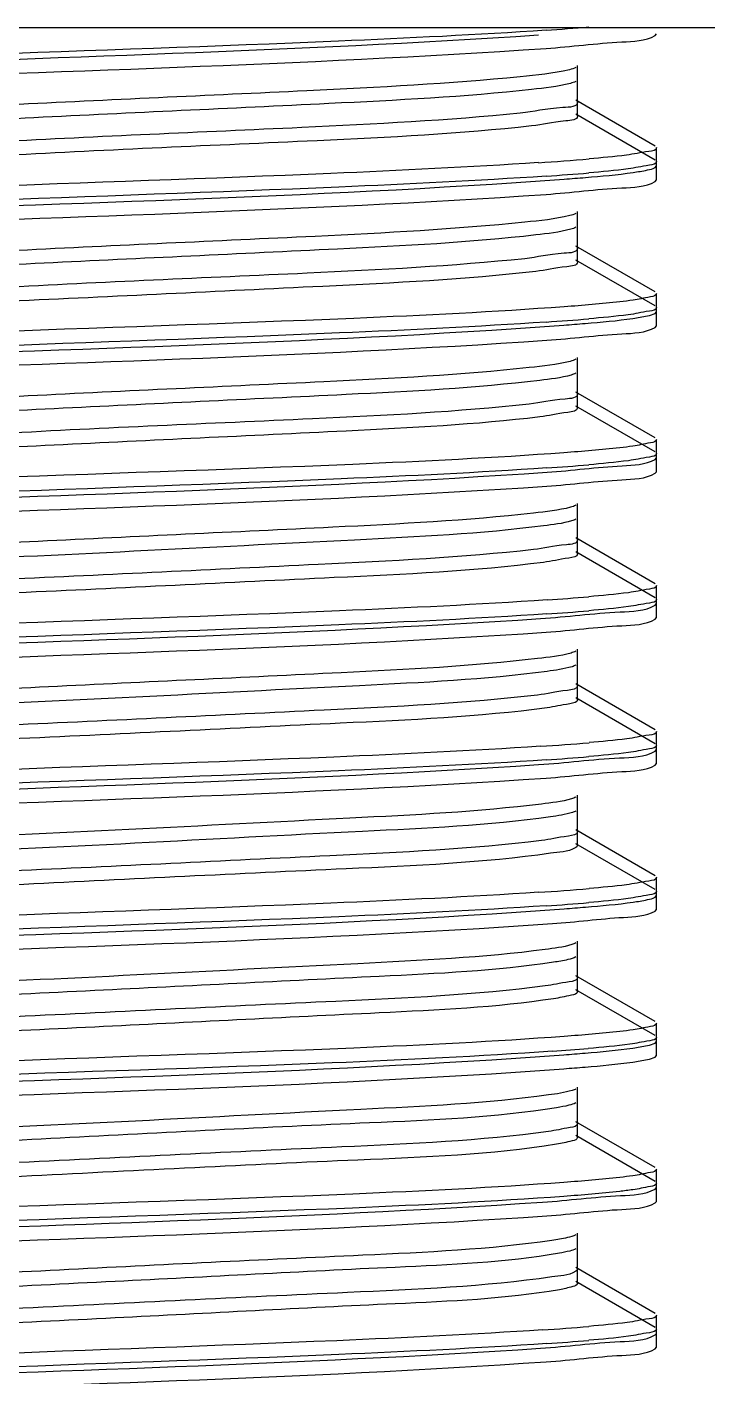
# Model space of a CAD drawing. Extents: x 1382187 to 1725648, y 860327 to 1571294.
# Drawn here: x 1506796.3 to 1506907.2, y 1253386.6 to 1253606.8 of the extents above; entities that cross this region are included whole.
import ezdxf

# ---------------------------------------------------------------- set-up
doc = ezdxf.new("R2010")
doc.units = 0
doc.header["$LTSCALE"] = 1000
doc.header["$MEASUREMENT"] = 0
doc.layers.add('bz', color=2, linetype='Continuous')

msp = doc.modelspace()

# ---------------------------------------------------------------- linework, layer by layer
at = {"linetype": 'Continuous'}
for p, q in [((1506898.74, 1253605.36), (1506898.96, 1253605.62)), ((1506886.07, 1253594.5), (1506886.07, 1253600.46)), ((1506886.07, 1253592.22), (1506886.07, 1253598.18)), ((1506898.74, 1253587.32), (1506885.81, 1253594.8)), ((1506898.74, 1253585.04), (1506885.81, 1253592.53)), ((1506898.96, 1253584.08), (1506898.96, 1253587.06)), ((1506898.96, 1253584.08), (1506898.96, 1253587.06)), ((1506898.74, 1253583.82), (1506898.96, 1253584.08)), ((1506898.96, 1253581.81), (1506898.96, 1253584.78)), ((1506898.74, 1253581.54), (1506898.96, 1253581.81)), ((1506886.07, 1253570.69), (1506886.07, 1253576.64)), ((1506886.07, 1253568.41), (1506886.07, 1253574.36)), ((1506898.74, 1253563.51), (1506885.81, 1253570.99)), ((1506898.74, 1253561.23), (1506885.81, 1253568.71)), ((1506898.96, 1253560.27), (1506898.96, 1253563.25)), ((1506898.96, 1253560.27), (1506898.96, 1253563.25)), ((1506898.96, 1253557.99), (1506898.96, 1253560.97)), ((1506898.96, 1253557.99), (1506898.96, 1253560.97)), ((1506898.74, 1253560.01), (1506898.96, 1253560.27)), ((1506898.74, 1253557.73), (1506898.96, 1253557.99)), ((1506886.07, 1253546.88), (1506886.07, 1253552.83)), ((1506886.07, 1253544.6), (1506886.07, 1253550.55)), ((1506898.74, 1253539.7), (1506885.81, 1253547.18)), ((1506898.74, 1253537.42), (1506885.81, 1253544.9)), ((1506898.96, 1253536.46), (1506898.96, 1253539.44)), ((1506898.96, 1253536.46), (1506898.96, 1253539.44)), ((1506898.74, 1253536.2), (1506898.96, 1253536.46)), ((1506898.96, 1253534.18), (1506898.96, 1253537.16)), ((1506898.96, 1253534.18), (1506898.96, 1253537.16)), ((1506898.74, 1253533.92), (1506898.96, 1253534.18)), ((1506886.07, 1253523.06), (1506886.07, 1253529.02)), ((1506886.07, 1253520.79), (1506886.07, 1253526.74)), ((1506898.74, 1253515.88), (1506885.81, 1253523.37)), ((1506898.74, 1253513.6), (1506885.81, 1253521.09)), ((1506898.96, 1253512.65), (1506898.96, 1253515.62)), ((1506898.96, 1253512.65), (1506898.96, 1253515.62)), ((1506898.74, 1253512.39), (1506898.96, 1253512.65)), ((1506898.96, 1253510.37), (1506898.96, 1253513.34)), ((1506898.96, 1253510.37), (1506898.96, 1253513.34)), ((1506898.74, 1253510.11), (1506898.96, 1253510.37)), ((1506886.07, 1253499.25), (1506886.07, 1253505.2)), ((1506886.07, 1253496.97), (1506886.07, 1253502.93)), ((1506898.74, 1253492.07), (1506885.81, 1253499.55)), ((1506898.74, 1253489.79), (1506885.81, 1253497.27)), ((1506898.96, 1253488.83), (1506898.96, 1253491.81)), ((1506898.96, 1253488.83), (1506898.96, 1253491.81)), ((1506898.74, 1253488.57), (1506898.96, 1253488.83)), ((1506898.96, 1253486.55), (1506898.96, 1253489.53)), ((1506898.96, 1253486.55), (1506898.96, 1253489.53)), ((1506898.74, 1253486.29), (1506898.96, 1253486.55)), ((1506886.07, 1253475.44), (1506886.07, 1253481.39)), ((1506886.07, 1253473.16), (1506886.07, 1253479.11)), ((1506898.74, 1253468.26), (1506885.81, 1253475.74)), ((1506898.74, 1253465.98), (1506885.81, 1253473.46)), ((1506898.96, 1253465.02), (1506898.96, 1253468)), ((1506898.96, 1253465.02), (1506898.96, 1253468)), ((1506898.74, 1253464.76), (1506898.96, 1253465.02)), ((1506898.96, 1253462.74), (1506898.96, 1253465.72)), ((1506898.96, 1253462.74), (1506898.96, 1253465.72)), ((1506898.74, 1253462.48), (1506898.96, 1253462.74)), ((1506886.07, 1253451.63), (1506886.07, 1253457.58)), ((1506886.07, 1253449.35), (1506886.07, 1253455.3)), ((1506898.74, 1253444.45), (1506885.81, 1253451.93)), ((1506898.74, 1253442.17), (1506885.81, 1253449.65)), ((1506898.96, 1253441.21), (1506898.96, 1253444.18)), ((1506898.96, 1253438.93), (1506898.96, 1253441.91)), ((1506898.96, 1253438.93), (1506898.96, 1253441.91)), ((1506898.74, 1253440.95), (1506898.96, 1253441.21)), ((1506898.74, 1253438.67), (1506898.96, 1253438.93)), ((1506886.07, 1253427.81), (1506886.07, 1253433.77)), ((1506886.07, 1253425.53), (1506886.07, 1253431.49)), ((1506898.74, 1253420.63), (1506885.81, 1253428.11)), ((1506898.74, 1253418.35), (1506885.81, 1253425.84)), ((1506898.96, 1253417.39), (1506898.96, 1253420.37)), ((1506898.96, 1253417.39), (1506898.96, 1253420.37)), ((1506898.96, 1253415.12), (1506898.96, 1253418.09)), ((1506898.96, 1253415.12), (1506898.96, 1253418.09)), ((1506898.74, 1253417.13), (1506898.96, 1253417.39)), ((1506898.74, 1253414.86), (1506898.96, 1253415.12)), ((1506886.07, 1253404), (1506886.07, 1253409.95)), ((1506886.07, 1253401.72), (1506886.07, 1253407.67)), ((1506898.74, 1253396.82), (1506885.81, 1253404.3)), ((1506898.74, 1253394.54), (1506885.81, 1253402.02)), ((1506898.96, 1253393.58), (1506898.96, 1253396.56)), ((1506898.96, 1253393.58), (1506898.96, 1253396.56)), ((1506898.74, 1253393.32), (1506898.96, 1253393.58)), ((1506898.96, 1253391.3), (1506898.96, 1253394.28)), ((1506898.96, 1253391.3), (1506898.96, 1253394.28)), ((1506898.74, 1253391.04), (1506898.96, 1253391.3))]:
    msp.add_line(p, q, dxfattribs=at)
for centre, radius, start, end in [((1506853.6, 1254015.01), 409.69, 273.8314, 274.8033), ((1506851.94, 1254014.48), 430.77, 273.6985, 274.7995), ((1506853.57, 1253991.62), 410.12, 273.8286, 274.8033), ((1506853.59, 1253967.55), 409.86, 273.8303, 274.8033), ((1506853.71, 1253942.19), 408.31, 273.8405, 274.8036), ((1506853.82, 1253919.27), 406.92, 273.85, 274.8032), ((1506853.69, 1253918.6), 408.54, 273.8391, 274.8035), ((1506852.34, 1253914.17), 425.7, 273.7304, 274.8001), ((1506853.61, 1253895.92), 409.67, 273.8316, 274.8033), ((1506851.95, 1253895.26), 430.61, 273.6995, 274.7995), ((1506853.57, 1253872.55), 410.12, 273.8286, 274.8033), ((1506854.94, 1253831.56), 392.88, 273.9474, 274.8034), ((1506852.76, 1253813.56), 420.32, 273.7644, 274.8009), ((1506853.7, 1253799.49), 408.49, 273.8394, 274.8035)]:
    msp.add_arc(centre, radius, start, end, dxfattribs=at)
for points, knots in [([(1506880.98, 1253606.23), (1506869.7, 1253605.46), (1506818.2, 1253602.98), (1506766.63, 1253601.79), (1506726.46, 1253599.06)], [0, 0, 0, 0, 0.219184, 1, 1, 1, 1]), ([(1506726.88, 1253598.39), (1506738.02, 1253599.14), (1506788.97, 1253601.59), (1506839.98, 1253602.82), (1506879.73, 1253605.45)], [0, 0, 0, 0, 0.21895, 1, 1, 1, 1]), ([(1506880.95, 1253603.25), (1506885.07, 1253603.53), (1506890.84, 1253604.33), (1506897.13, 1253604.44), (1506898.74, 1253605.36)], [0, 0, 0, 0, 0.690321, 1, 1, 1, 1]), ([(1506726.64, 1253596.09), (1506737.93, 1253596.86), (1506789.37, 1253599.33), (1506840.87, 1253600.52), (1506880.95, 1253603.25)], [0, 0, 0, 0, 0.219667, 1, 1, 1, 1]), ([(1506876.73, 1253598.63), (1506865.17, 1253597.48), (1506837.41, 1253596.06), (1506794.7, 1253594.22), (1506755.31, 1253591.88), (1506731.82, 1253591.08), (1506723.57, 1253589.43)], [0, 0, 0, 0, 0.227134, 0.54316, 0.83546, 1, 1, 1, 1]), ([(1506885.81, 1253600.15), (1506885.49, 1253599.96), (1506882.47, 1253599.16), (1506879.42, 1253598.9), (1506876.73, 1253598.63)], [0, 0, 0, 0, 0.123019, 1, 1, 1, 1]), ([(1506878.6, 1253596.55), (1506867.61, 1253595.34), (1506840.52, 1253593.97), (1506798.16, 1253592.04), (1506757.85, 1253589.84), (1506733.42, 1253588.83), (1506724.48, 1253587.32)], [0, 0, 0, 0, 0.214725, 0.5266, 0.823844, 1, 1, 1, 1]), ([(1506885.81, 1253597.88), (1506885.54, 1253597.72), (1506883.16, 1253597.01), (1506880.72, 1253596.78), (1506878.6, 1253596.55)], [0, 0, 0, 0, 0.128762, 1, 1, 1, 1]), ([(1506886.07, 1253594.5), (1506886.08, 1253593.66), (1506881.26, 1253593.63), (1506879.07, 1253592.91), (1506876.73, 1253592.68)], [0, 0, 0, 0, 0.265504, 1, 1, 1, 1]), ([(1506876.73, 1253592.68), (1506864.89, 1253591.5), (1506836.51, 1253590.05), (1506793.07, 1253588.28), (1506753.78, 1253585.63), (1506730.53, 1253585.23), (1506722.78, 1253583.3)], [0, 0, 0, 0, 0.231431, 0.552554, 0.844673, 1, 1, 1, 1]), ([(1506886.07, 1253592.22), (1506886.08, 1253591.54), (1506882.26, 1253591.35), (1506880.47, 1253590.8), (1506878.6, 1253590.6)], [0, 0, 0, 0, 0.267411, 1, 1, 1, 1]), ([(1506878.6, 1253590.6), (1506866.97, 1253589.31), (1506838.42, 1253587.88), (1506794.35, 1253586.1), (1506754.2, 1253583.23), (1506730.31, 1253583.09), (1506722.53, 1253580.96)], [0, 0, 0, 0, 0.224296, 0.548086, 0.845183, 1, 1, 1, 1]), ([(1506898.96, 1253587.06), (1506898.96, 1253586.6), (1506896.52, 1253586.33), (1506895.3, 1253586), (1506894.07, 1253585.84)], [0, 0, 0, 0, 0.270547, 1, 1, 1, 1]), ([(1506879.73, 1253584.61), (1506868.45, 1253583.87), (1506817.5, 1253581.43), (1506766.49, 1253580.22), (1506726.88, 1253577.55)], [0, 0, 0, 0, 0.221631, 1, 1, 1, 1]), ([(1506883.92, 1253581.93), (1506885.07, 1253582.01), (1506888.81, 1253582.3), (1506892.55, 1253582.64), (1506895.13, 1253583.01)], [0, 0, 0, 0, 0.30753, 1, 1, 1, 1]), ([(1506898.96, 1253584.78), (1506898.96, 1253584.35), (1506896.67, 1253584.06), (1506895.51, 1253583.75), (1506894.36, 1253583.6)], [0, 0, 0, 0, 0.271487, 1, 1, 1, 1]), ([(1506895.13, 1253583.01), (1506895.91, 1253583.12), (1506897.12, 1253583.33), (1506898.35, 1253583.6), (1506898.74, 1253583.82)], [0, 0, 0, 0, 0.642805, 1, 1, 1, 1]), ([(1506723.92, 1253574.37), (1506735.44, 1253575.21), (1506788.77, 1253577.8), (1506842.18, 1253578.85), (1506883.92, 1253581.93)], [0, 0, 0, 0, 0.216226, 1, 1, 1, 1]), ([(1506880.95, 1253582.41), (1506869.7, 1253581.65), (1506818.26, 1253579.17), (1506766.76, 1253577.97), (1506726.64, 1253575.26)], [0, 0, 0, 0, 0.219063, 1, 1, 1, 1]), ([(1506880.97, 1253579.44), (1506885.08, 1253579.72), (1506890.85, 1253580.52), (1506897.13, 1253580.62), (1506898.74, 1253581.54)], [0, 0, 0, 0, 0.690305, 1, 1, 1, 1]), ([(1506726.9, 1253572.3), (1506738.2, 1253573.06), (1506789.56, 1253575.52), (1506840.98, 1253576.72), (1506880.97, 1253579.44)], [0, 0, 0, 0, 0.220288, 1, 1, 1, 1]), ([(1506885.81, 1253576.34), (1506885.51, 1253576.16), (1506882.75, 1253575.4), (1506879.94, 1253575.15), (1506877.49, 1253574.9)], [0, 0, 0, 0, 0.125047, 1, 1, 1, 1]), ([(1506877.49, 1253574.9), (1506866.12, 1253573.72), (1506838.55, 1253572.31), (1506795.89, 1253570.44), (1506756.13, 1253568.15), (1506732.3, 1253567.27), (1506723.81, 1253565.67)], [0, 0, 0, 0, 0.222673, 0.537557, 0.831783, 1, 1, 1, 1]), ([(1506885.81, 1253574.06), (1506885.56, 1253573.92), (1506883.41, 1253573.26), (1506881.19, 1253573.03), (1506879.27, 1253572.81)], [0, 0, 0, 0, 0.131376, 1, 1, 1, 1]), ([(1506879.27, 1253572.81), (1506868.54, 1253571.57), (1506841.77, 1253570.23), (1506799.62, 1253568.28), (1506758.98, 1253566.13), (1506734.17, 1253565.03), (1506724.95, 1253563.58)], [0, 0, 0, 0, 0.209641, 0.51959, 0.818764, 1, 1, 1, 1]), ([(1506886.07, 1253570.69), (1506886.08, 1253569.91), (1506881.66, 1253569.81), (1506879.63, 1253569.17), (1506877.49, 1253568.94)], [0, 0, 0, 0, 0.265995, 1, 1, 1, 1]), ([(1506877.49, 1253568.94), (1506865.69, 1253567.72), (1506837.15, 1253566.27), (1506793.35, 1253564.51), (1506753.75, 1253561.72), (1506730.28, 1253561.5), (1506722.59, 1253559.44)], [0, 0, 0, 0, 0.229278, 0.552136, 0.84614, 1, 1, 1, 1]), ([(1506886.07, 1253568.41), (1506886.08, 1253567.78), (1506882.62, 1253567.54), (1506880.97, 1253567.06), (1506879.27, 1253566.86)], [0, 0, 0, 0, 0.268548, 1, 1, 1, 1]), ([(1506879.27, 1253566.86), (1506867.74, 1253565.53), (1506839.09, 1253564.18), (1506794.87, 1253561.97), (1506756.85, 1253560.44), (1506733.24, 1253558.52), (1506725.1, 1253557.89), (1506722.41, 1253557.11)], [0, 0, 0, 0, 0.221551, 0.546609, 0.845708, 0.946505, 1, 1, 1, 1]), ([(1506898.96, 1253563.25), (1506898.96, 1253562.88), (1506897.08, 1253562.56), (1506896.09, 1253562.31), (1506895.13, 1253562.17)], [0, 0, 0, 0, 0.274618, 1, 1, 1, 1]), ([(1506883.92, 1253561.09), (1506872.49, 1253560.25), (1506819.15, 1253557.64), (1506765.74, 1253556.58), (1506723.92, 1253553.53)], [0, 0, 0, 0, 0.214646, 1, 1, 1, 1]), ([(1506895.13, 1253562.17), (1506894.42, 1253562.07), (1506890.69, 1253561.61), (1506886.94, 1253561.31), (1506883.92, 1253561.09)], [0, 0, 0, 0, 0.1913, 1, 1, 1, 1]), ([(1506898.96, 1253560.97), (1506898.96, 1253560.54), (1506896.67, 1253560.25), (1506895.52, 1253559.94), (1506894.36, 1253559.79)], [0, 0, 0, 0, 0.2715, 1, 1, 1, 1]), ([(1506880.97, 1253558.6), (1506869.75, 1253557.84), (1506818.39, 1253555.36), (1506766.98, 1253554.16), (1506726.9, 1253551.46)], [0, 0, 0, 0, 0.218766, 1, 1, 1, 1]), ([(1506883.86, 1253558.11), (1506885.01, 1253558.19), (1506888.77, 1253558.49), (1506892.53, 1253558.82), (1506895.11, 1253559.19)], [0, 0, 0, 0, 0.307512, 1, 1, 1, 1]), ([(1506895.11, 1253559.19), (1506895.9, 1253559.3), (1506897.11, 1253559.51), (1506898.35, 1253559.79), (1506898.74, 1253560.01)], [0, 0, 0, 0, 0.642967, 1, 1, 1, 1]), ([(1506723.75, 1253550.54), (1506735.25, 1253551.38), (1506788.62, 1253553.99), (1506842.07, 1253555.03), (1506883.86, 1253558.11)], [0, 0, 0, 0, 0.215717, 1, 1, 1, 1]), ([(1506881.06, 1253555.63), (1506885.15, 1253555.91), (1506890.89, 1253556.7), (1506897.14, 1253556.82), (1506898.74, 1253557.73)], [0, 0, 0, 0, 0.690212, 1, 1, 1, 1]), ([(1506727.3, 1253548.51), (1506738.63, 1253549.27), (1506789.88, 1253551.72), (1506841.2, 1253552.91), (1506881.06, 1253555.63)], [0, 0, 0, 0, 0.221286, 1, 1, 1, 1]), ([(1506885.81, 1253552.53), (1506885.53, 1253552.36), (1506883.02, 1253551.64), (1506880.45, 1253551.4), (1506878.21, 1253551.16)], [0, 0, 0, 0, 0.127384, 1, 1, 1, 1]), ([(1506878.21, 1253551.16), (1506867.08, 1253549.96), (1506839.82, 1253548.58), (1506797.35, 1253546.67), (1506757.23, 1253544.44), (1506733.01, 1253543.47), (1506724.23, 1253541.93)], [0, 0, 0, 0, 0.217563, 0.530512, 0.826679, 1, 1, 1, 1]), ([(1506885.81, 1253550.25), (1506885.58, 1253550.12), (1506883.65, 1253549.5), (1506881.64, 1253549.29), (1506879.91, 1253549.08)], [0, 0, 0, 0, 0.13419, 1, 1, 1, 1]), ([(1506879.91, 1253549.08), (1506869.44, 1253547.81), (1506843, 1253546.49), (1506801.08, 1253544.51), (1506760.13, 1253542.41), (1506734.95, 1253541.25), (1506725.45, 1253539.85)], [0, 0, 0, 0, 0.204569, 0.512595, 0.813688, 1, 1, 1, 1]), ([(1506878.21, 1253545.21), (1506866.47, 1253543.94), (1506837.82, 1253542.49), (1506793.71, 1253540.75), (1506753.79, 1253537.82), (1506730.09, 1253537.76), (1506722.44, 1253535.59)], [0, 0, 0, 0, 0.226863, 0.551253, 0.847203, 1, 1, 1, 1]), ([(1506886.07, 1253546.88), (1506886.08, 1253546.16), (1506882.05, 1253546), (1506880.17, 1253545.42), (1506878.21, 1253545.21)], [0, 0, 0, 0, 0.266858, 1, 1, 1, 1]), ([(1506879.91, 1253543.12), (1506869.44, 1253541.85), (1506843, 1253540.54), (1506801.08, 1253538.56), (1506760.13, 1253536.45), (1506734.95, 1253535.3), (1506725.45, 1253533.89)], [0, 0, 0, 0, 0.204569, 0.512595, 0.813688, 1, 1, 1, 1]), ([(1506886.07, 1253544.6), (1506886.08, 1253544.02), (1506882.97, 1253543.74), (1506881.46, 1253543.31), (1506879.91, 1253543.12)], [0, 0, 0, 0, 0.26989, 1, 1, 1, 1]), ([(1506898.96, 1253539.44), (1506898.96, 1253539.07), (1506897.08, 1253538.75), (1506896.08, 1253538.49), (1506895.11, 1253538.35)], [0, 0, 0, 0, 0.274544, 1, 1, 1, 1]), ([(1506883.86, 1253537.27), (1506872.4, 1253536.43), (1506819.03, 1253533.82), (1506765.58, 1253532.77), (1506723.75, 1253529.71)], [0, 0, 0, 0, 0.214998, 1, 1, 1, 1]), ([(1506895.11, 1253538.35), (1506894.4, 1253538.25), (1506890.66, 1253537.79), (1506886.9, 1253537.5), (1506883.86, 1253537.27)], [0, 0, 0, 0, 0.191312, 1, 1, 1, 1]), ([(1506898.96, 1253537.16), (1506898.96, 1253536.73), (1506896.69, 1253536.44), (1506895.54, 1253536.13), (1506894.39, 1253535.98)], [0, 0, 0, 0, 0.27159, 1, 1, 1, 1]), ([(1506881.06, 1253534.79), (1506869.89, 1253534.03), (1506818.64, 1253531.56), (1506767.33, 1253530.34), (1506727.3, 1253527.68)], [0, 0, 0, 0, 0.218157, 1, 1, 1, 1]), ([(1506881.15, 1253534.1), (1506885.22, 1253534.38), (1506890.93, 1253535.17), (1506897.15, 1253535.29), (1506898.74, 1253536.2)], [0, 0, 0, 0, 0.690121, 1, 1, 1, 1]), ([(1506726.3, 1253526.91), (1506737.59, 1253527.68), (1506789.21, 1253530.17), (1506840.89, 1253531.35), (1506881.15, 1253534.1)], [0, 0, 0, 0, 0.219027, 1, 1, 1, 1]), ([(1506881.05, 1253531.82), (1506885.14, 1253532.1), (1506890.88, 1253532.89), (1506897.14, 1253533), (1506898.74, 1253533.92)], [0, 0, 0, 0, 0.690224, 1, 1, 1, 1]), ([(1506726.36, 1253524.63), (1506737.64, 1253525.4), (1506789.2, 1253527.89), (1506840.83, 1253529.08), (1506881.05, 1253531.82)], [0, 0, 0, 0, 0.219076, 1, 1, 1, 1]), ([(1506885.81, 1253528.72), (1506885.55, 1253528.56), (1506883.27, 1253527.88), (1506880.93, 1253527.65), (1506878.9, 1253527.42)], [0, 0, 0, 0, 0.129897, 1, 1, 1, 1]), ([(1506878.9, 1253527.42), (1506868.02, 1253526.2), (1506841.08, 1253524.84), (1506798.8, 1253522.9), (1506758.34, 1253520.73), (1506733.75, 1253519.67), (1506724.68, 1253518.19)], [0, 0, 0, 0, 0.21247, 0.523491, 0.821591, 1, 1, 1, 1]), ([(1506885.81, 1253526.44), (1506885.6, 1253526.31), (1506883.87, 1253525.74), (1506882.07, 1253525.54), (1506880.53, 1253525.34)], [0, 0, 0, 0, 0.137233, 1, 1, 1, 1]), ([(1506880.53, 1253525.34), (1506870.31, 1253524.04), (1506835.99, 1253522.41), (1506784.53, 1253519.5), (1506743.11, 1253518.49), (1506725.98, 1253516.11)], [0, 0, 0, 0, 0.19951, 0.664838, 1, 1, 1, 1]), ([(1506878.9, 1253521.47), (1506867.24, 1253520.16), (1506838.48, 1253518.8), (1506794.23, 1253516.59), (1506756.34, 1253515.08), (1506732.96, 1253513.14), (1506724.94, 1253512.53), (1506722.32, 1253511.74)], [0, 0, 0, 0, 0.224202, 0.549925, 0.847853, 0.947628, 1, 1, 1, 1]), ([(1506886.07, 1253523.06), (1506886.08, 1253522.4), (1506882.42, 1253522.19), (1506880.69, 1253521.67), (1506878.9, 1253521.47)], [0, 0, 0, 0, 0.267891, 1, 1, 1, 1]), ([(1506880.53, 1253519.39), (1506869.22, 1253517.94), (1506840.49, 1253516.67), (1506795.86, 1253514.35), (1506757.09, 1253512.88), (1506733.09, 1253510.85), (1506724.88, 1253510.27), (1506722.23, 1253509.43)], [0, 0, 0, 0, 0.215562, 0.542846, 0.84615, 0.947588, 1, 1, 1, 1]), ([(1506886.07, 1253520.79), (1506886.08, 1253520.26), (1506883.3, 1253519.95), (1506881.92, 1253519.56), (1506880.53, 1253519.39)], [0, 0, 0, 0, 0.271462, 1, 1, 1, 1]), ([(1506898.96, 1253515.62), (1506898.96, 1253515.19), (1506896.69, 1253514.91), (1506895.54, 1253514.59), (1506894.4, 1253514.44)], [0, 0, 0, 0, 0.271635, 1, 1, 1, 1]), ([(1506881.15, 1253513.27), (1506869.86, 1253512.5), (1506818.24, 1253510.01), (1506766.56, 1253508.82), (1506726.3, 1253506.07)], [0, 0, 0, 0, 0.218953, 1, 1, 1, 1]), ([(1506880.04, 1253510.22), (1506884.37, 1253510.5), (1506890.43, 1253511.34), (1506897.05, 1253511.42), (1506898.74, 1253512.39)], [0, 0, 0, 0, 0.691208, 1, 1, 1, 1]), ([(1506898.96, 1253513.34), (1506898.96, 1253512.91), (1506896.69, 1253512.63), (1506895.53, 1253512.31), (1506894.38, 1253512.16)], [0, 0, 0, 0, 0.27157, 1, 1, 1, 1]), ([(1506881.05, 1253510.98), (1506869.76, 1253510.21), (1506818.2, 1253507.73), (1506766.57, 1253506.54), (1506726.36, 1253503.8)], [0, 0, 0, 0, 0.219125, 1, 1, 1, 1]), ([(1506727.22, 1253503.16), (1506738.41, 1253503.91), (1506789.35, 1253506.35), (1506840.35, 1253507.58), (1506880.04, 1253510.22)], [0, 0, 0, 0, 0.22002, 1, 1, 1, 1]), ([(1506880.98, 1253508), (1506885.09, 1253508.28), (1506890.85, 1253509.08), (1506897.13, 1253509.19), (1506898.74, 1253510.11)], [0, 0, 0, 0, 0.690293, 1, 1, 1, 1]), ([(1506726.46, 1253500.83), (1506737.74, 1253501.6), (1506789.25, 1253504.08), (1506840.82, 1253505.27), (1506880.98, 1253508)], [0, 0, 0, 0, 0.219254, 1, 1, 1, 1]), ([(1506879.56, 1253503.69), (1506868.94, 1253502.43), (1506842.31, 1253501.1), (1506800.26, 1253499.14), (1506759.48, 1253497.01), (1506734.52, 1253495.89), (1506725.16, 1253494.46)], [0, 0, 0, 0, 0.207392, 0.516489, 0.816517, 1, 1, 1, 1]), ([(1506885.81, 1253504.9), (1506885.57, 1253504.76), (1506883.52, 1253504.12), (1506881.39, 1253503.9), (1506879.56, 1253503.69)], [0, 0, 0, 0, 0.132694, 1, 1, 1, 1]), ([(1506881.11, 1253501.6), (1506870.97, 1253500.24), (1506836.39, 1253498.65), (1506784.63, 1253495.63), (1506742.79, 1253494.74), (1506725.59, 1253492.24)], [0, 0, 0, 0, 0.197032, 0.665256, 1, 1, 1, 1]), ([(1506885.81, 1253502.62), (1506885.62, 1253502.51), (1506884.08, 1253501.98), (1506882.48, 1253501.79), (1506881.11, 1253501.6)], [0, 0, 0, 0, 0.140538, 1, 1, 1, 1]), ([(1506886.08, 1253499.25), (1506886.08, 1253498.65), (1506882.78, 1253498.39), (1506881.19, 1253497.93), (1506879.56, 1253497.73)], [0, 0, 0, 0, 0.269339, 1, 1, 1, 1]), ([(1506879.56, 1253497.73), (1506868, 1253496.37), (1506839.18, 1253495.04), (1506794.69, 1253492.78), (1506756.43, 1253491.3), (1506732.86, 1253489.3), (1506724.82, 1253488.72), (1506722.23, 1253487.9)], [0, 0, 0, 0, 0.22136, 0.548301, 0.848284, 0.948292, 1, 1, 1, 1]), ([(1506886.07, 1253496.97), (1506886.08, 1253496.5), (1506883.62, 1253496.15), (1506882.35, 1253495.82), (1506881.11, 1253495.65)], [0, 0, 0, 0, 0.273294, 1, 1, 1, 1]), ([(1506881.11, 1253495.65), (1506869.93, 1253494.15), (1506841.2, 1253492.92), (1506796.39, 1253490.55), (1506757.26, 1253489.09), (1506733.05, 1253487.02), (1506724.79, 1253486.46), (1506722.17, 1253485.6)], [0, 0, 0, 0, 0.212334, 0.540585, 0.846069, 0.947955, 1, 1, 1, 1]), ([(1506898.96, 1253491.81), (1506898.96, 1253491.36), (1506896.55, 1253491.08), (1506895.34, 1253490.75), (1506894.13, 1253490.6)], [0, 0, 0, 0, 0.270722, 1, 1, 1, 1]), ([(1506880.04, 1253489.38), (1506868.81, 1253488.63), (1506817.87, 1253486.19), (1506766.87, 1253484.97), (1506727.22, 1253482.32)], [0, 0, 0, 0, 0.220591, 1, 1, 1, 1]), ([(1506879.74, 1253486.38), (1506884.14, 1253486.67), (1506890.3, 1253487.53), (1506897.03, 1253487.59), (1506898.74, 1253488.57)], [0, 0, 0, 0, 0.691489, 1, 1, 1, 1]), ([(1506898.96, 1253489.53), (1506898.96, 1253489.1), (1506896.68, 1253488.81), (1506895.52, 1253488.5), (1506894.37, 1253488.35)], [0, 0, 0, 0, 0.271511, 1, 1, 1, 1]), ([(1506880.98, 1253487.16), (1506869.71, 1253486.4), (1506818.2, 1253483.92), (1506766.63, 1253482.72), (1506726.46, 1253479.99)], [0, 0, 0, 0, 0.219185, 1, 1, 1, 1]), ([(1506726.89, 1253479.32), (1506738.04, 1253480.07), (1506788.98, 1253482.52), (1506839.99, 1253483.76), (1506879.74, 1253486.38)], [0, 0, 0, 0, 0.218984, 1, 1, 1, 1]), ([(1506880.95, 1253484.19), (1506885.07, 1253484.47), (1506890.84, 1253485.26), (1506897.13, 1253485.37), (1506898.74, 1253486.29)], [0, 0, 0, 0, 0.690321, 1, 1, 1, 1]), ([(1506726.64, 1253477.03), (1506737.92, 1253477.79), (1506789.36, 1253480.27), (1506840.86, 1253481.46), (1506880.95, 1253484.19)], [0, 0, 0, 0, 0.21965, 1, 1, 1, 1]), ([(1506880.19, 1253479.95), (1506869.83, 1253478.67), (1506835.33, 1253477.02), (1506783.89, 1253474.1), (1506742.61, 1253473.16), (1506725.68, 1253470.72)], [0, 0, 0, 0, 0.20233, 0.668453, 1, 1, 1, 1]), ([(1506885.81, 1253481.09), (1506885.59, 1253480.96), (1506883.75, 1253480.36), (1506881.83, 1253480.15), (1506880.19, 1253479.95)], [0, 0, 0, 0, 0.135508, 1, 1, 1, 1]), ([(1506881.66, 1253477.87), (1506871.52, 1253476.42), (1506836.45, 1253474.9), (1506784.29, 1253471.67), (1506741.98, 1253471.05), (1506724.85, 1253468.31)], [0, 0, 0, 0, 0.19563, 0.668751, 1, 1, 1, 1]), ([(1506885.81, 1253478.81), (1506885.63, 1253478.71), (1506884.29, 1253478.22), (1506882.87, 1253478.04), (1506881.66, 1253477.87)], [0, 0, 0, 0, 0.144146, 1, 1, 1, 1]), ([(1506886.07, 1253475.44), (1506886.08, 1253474.89), (1506883.12, 1253474.59), (1506881.66, 1253474.18), (1506880.19, 1253474)], [0, 0, 0, 0, 0.270556, 1, 1, 1, 1]), ([(1506880.19, 1253474), (1506868.75, 1253472.58), (1506839.88, 1253471.28), (1506795.2, 1253468.97), (1506756.56, 1253467.52), (1506732.8, 1253465.47), (1506724.71, 1253464.91), (1506722.15, 1253464.06)], [0, 0, 0, 0, 0.21834, 0.54638, 0.848471, 0.948812, 1, 1, 1, 1]), ([(1506886.07, 1253473.16), (1506886.07, 1253473.02), (1506884.51, 1253472.02), (1506883.06, 1253472.11), (1506881.66, 1253471.91)], [0, 0, 0, 0, 0.089983, 1, 1, 1, 1]), ([(1506881.66, 1253471.91), (1506870.63, 1253470.34), (1506841.91, 1253469.15), (1506804.46, 1253467.24), (1506770.56, 1253465.64), (1506748.68, 1253464.58), (1506733.04, 1253463.19), (1506724.72, 1253462.65), (1506722.11, 1253461.77)], [0, 0, 0, 0, 0.208967, 0.538107, 0.703891, 0.84582, 0.948226, 1, 1, 1, 1]), ([(1506898.96, 1253468), (1506898.96, 1253467.54), (1506896.52, 1253467.27), (1506895.3, 1253466.93), (1506894.08, 1253466.78)], [0, 0, 0, 0, 0.270552, 1, 1, 1, 1]), ([(1506879.74, 1253465.55), (1506868.46, 1253464.8), (1506817.51, 1253462.36), (1506766.5, 1253461.15), (1506726.89, 1253458.49)], [0, 0, 0, 0, 0.221599, 1, 1, 1, 1]), ([(1506883.92, 1253462.86), (1506885.07, 1253462.95), (1506888.81, 1253463.24), (1506892.55, 1253463.58), (1506895.13, 1253463.94)], [0, 0, 0, 0, 0.307531, 1, 1, 1, 1]), ([(1506898.96, 1253465.72), (1506898.96, 1253465.28), (1506896.67, 1253465), (1506895.51, 1253464.68), (1506894.36, 1253464.53)], [0, 0, 0, 0, 0.271487, 1, 1, 1, 1]), ([(1506895.13, 1253463.94), (1506895.91, 1253464.05), (1506897.12, 1253464.26), (1506898.35, 1253464.54), (1506898.74, 1253464.76)], [0, 0, 0, 0, 0.642799, 1, 1, 1, 1]), ([(1506723.93, 1253455.3), (1506735.44, 1253456.14), (1506788.78, 1253458.74), (1506842.19, 1253459.78), (1506883.92, 1253462.86)], [0, 0, 0, 0, 0.216246, 1, 1, 1, 1]), ([(1506880.95, 1253463.35), (1506869.7, 1253462.58), (1506818.26, 1253460.11), (1506766.76, 1253458.91), (1506726.64, 1253456.19)], [0, 0, 0, 0, 0.219069, 1, 1, 1, 1]), ([(1506881.99, 1253460.44), (1506885.86, 1253460.71), (1506891.3, 1253461.47), (1506897.22, 1253461.61), (1506898.74, 1253462.48)], [0, 0, 0, 0, 0.689207, 1, 1, 1, 1]), ([(1506721.31, 1253452.83), (1506732.36, 1253453.7), (1506785.93, 1253456.35), (1506839.56, 1253457.48), (1506881.99, 1253460.44)], [0, 0, 0, 0, 0.20676, 1, 1, 1, 1]), ([(1506885.81, 1253457.28), (1506885.61, 1253457.16), (1506883.97, 1253456.6), (1506882.25, 1253456.41), (1506880.79, 1253456.21)], [0, 0, 0, 0, 0.138663, 1, 1, 1, 1]), ([(1506880.79, 1253456.21), (1506870.66, 1253454.89), (1506836.39, 1253453.28), (1506784.88, 1253450.36), (1506743.32, 1253449.34), (1506726.08, 1253446.96)], [0, 0, 0, 0, 0.197662, 0.663013, 1, 1, 1, 1]), ([(1506885.81, 1253455), (1506885.42, 1253454.77), (1506884.18, 1253454.47), (1506882.96, 1253454.25), (1506882.18, 1253454.13)], [0, 0, 0, 0, 0.362852, 1, 1, 1, 1]), ([(1506882.18, 1253454.13), (1506872.78, 1253452.71), (1506847.75, 1253451.57), (1506806.92, 1253449.45), (1506764.91, 1253447.48), (1506738.34, 1253446.16), (1506727.76, 1253444.9)], [0, 0, 0, 0, 0.184318, 0.484662, 0.793435, 1, 1, 1, 1]), ([(1506886.07, 1253451.63), (1506886.08, 1253451.13), (1506883.44, 1253450.79), (1506882.11, 1253450.43), (1506880.79, 1253450.26)], [0, 0, 0, 0, 0.27224, 1, 1, 1, 1]), ([(1506880.79, 1253450.26), (1506869.48, 1253448.78), (1506840.6, 1253447.51), (1506803.1, 1253445.65), (1506769.57, 1253444.05), (1506748.08, 1253443.01), (1506732.77, 1253441.63), (1506724.63, 1253441.11), (1506722.08, 1253440.22)], [0, 0, 0, 0, 0.21516, 0.544196, 0.7084, 0.848448, 0.949211, 1, 1, 1, 1]), ([(1506886.07, 1253449.35), (1506886.07, 1253448.97), (1506884.19, 1253448.58), (1506883.16, 1253448.32), (1506882.18, 1253448.18)], [0, 0, 0, 0, 0.27791, 1, 1, 1, 1]), ([(1506882.18, 1253448.18), (1506872.78, 1253446.75), (1506847.75, 1253445.62), (1506806.92, 1253443.5), (1506764.91, 1253441.53), (1506738.34, 1253440.2), (1506727.76, 1253438.95)], [0, 0, 0, 0, 0.184318, 0.484662, 0.793435, 1, 1, 1, 1]), ([(1506898.96, 1253444.18), (1506898.96, 1253443.82), (1506897.08, 1253443.5), (1506896.09, 1253443.24), (1506895.13, 1253443.1)], [0, 0, 0, 0, 0.274621, 1, 1, 1, 1]), ([(1506883.92, 1253442.03), (1506872.49, 1253441.18), (1506819.16, 1253438.58), (1506765.75, 1253437.51), (1506723.93, 1253434.47)], [0, 0, 0, 0, 0.214632, 1, 1, 1, 1]), ([(1506895.13, 1253443.1), (1506894.42, 1253443), (1506890.69, 1253442.55), (1506886.95, 1253442.25), (1506883.92, 1253442.03)], [0, 0, 0, 0, 0.1913, 1, 1, 1, 1]), ([(1506898.96, 1253441.91), (1506898.96, 1253441.49), (1506896.82, 1253441.2), (1506895.72, 1253440.9), (1506894.63, 1253440.76)], [0, 0, 0, 0, 0.272455, 1, 1, 1, 1]), ([(1506881.99, 1253439.61), (1506870.03, 1253438.77), (1506816.4, 1253436.18), (1506762.67, 1253435.3), (1506721.1, 1253431.97)], [0, 0, 0, 0, 0.22323, 1, 1, 1, 1]), ([(1506883.86, 1253439.04), (1506885.02, 1253439.13), (1506888.77, 1253439.42), (1506892.53, 1253439.76), (1506895.11, 1253440.13)], [0, 0, 0, 0, 0.307513, 1, 1, 1, 1]), ([(1506895.11, 1253440.13), (1506895.9, 1253440.24), (1506897.11, 1253440.45), (1506898.35, 1253440.73), (1506898.74, 1253440.95)], [0, 0, 0, 0, 0.642963, 1, 1, 1, 1]), ([(1506723.76, 1253431.48), (1506735.25, 1253432.32), (1506788.62, 1253434.92), (1506842.07, 1253435.97), (1506883.86, 1253439.04)], [0, 0, 0, 0, 0.215731, 1, 1, 1, 1]), ([(1506883.83, 1253436.76), (1506884.99, 1253436.85), (1506888.75, 1253437.14), (1506892.52, 1253437.48), (1506895.11, 1253437.85)], [0, 0, 0, 0, 0.307506, 1, 1, 1, 1]), ([(1506895.11, 1253437.85), (1506895.9, 1253437.96), (1506897.11, 1253438.17), (1506898.35, 1253438.45), (1506898.74, 1253438.67)], [0, 0, 0, 0, 0.643037, 1, 1, 1, 1]), ([(1506723.67, 1253429.19), (1506735.16, 1253430.04), (1506788.55, 1253432.64), (1506842.02, 1253433.69), (1506883.83, 1253436.76)], [0, 0, 0, 0, 0.215475, 1, 1, 1, 1]), ([(1506885.81, 1253433.46), (1506885.63, 1253433.36), (1506884.17, 1253432.85), (1506882.65, 1253432.66), (1506881.36, 1253432.48)], [0, 0, 0, 0, 0.142097, 1, 1, 1, 1]), ([(1506881.36, 1253432.48), (1506871.21, 1253431.08), (1506836.41, 1253429.52), (1506784.46, 1253426.41), (1506742.41, 1253425.63), (1506725.24, 1253423.03)], [0, 0, 0, 0, 0.196452, 0.666888, 1, 1, 1, 1]), ([(1506885.81, 1253431.19), (1506885.47, 1253430.99), (1506884.4, 1253430.71), (1506883.34, 1253430.5), (1506882.67, 1253430.39)], [0, 0, 0, 0, 0.368601, 1, 1, 1, 1]), ([(1506882.67, 1253430.39), (1506872.6, 1253428.77), (1506845.5, 1253427.7), (1506801.98, 1253425.51), (1506759.22, 1253423.1), (1506733.04, 1253422.29), (1506723.72, 1253420.49)], [0, 0, 0, 0, 0.192134, 0.50924, 0.821185, 1, 1, 1, 1]), ([(1506881.36, 1253426.52), (1506870.19, 1253424.98), (1506841.31, 1253423.76), (1506803.74, 1253421.87), (1506769.91, 1253420.25), (1506748.18, 1253419.21), (1506732.76, 1253417.8), (1506724.55, 1253417.3), (1506722.03, 1253416.39)], [0, 0, 0, 0, 0.211837, 0.541782, 0.707159, 0.848243, 0.949504, 1, 1, 1, 1]), ([(1506886.07, 1253427.81), (1506886.07, 1253427.36), (1506883.75, 1253427), (1506882.54, 1253426.69), (1506881.36, 1253426.52)], [0, 0, 0, 0, 0.274197, 1, 1, 1, 1]), ([(1506882.67, 1253424.44), (1506871.97, 1253422.71), (1506843.31, 1253421.68), (1506805.78, 1253419.66), (1506771.32, 1253418.05), (1506748.97, 1253416.99), (1506733.07, 1253415.53), (1506724.62, 1253415.05), (1506722.02, 1253414.11)], [0, 0, 0, 0, 0.201859, 0.53258, 0.70075, 0.844896, 0.948529, 1, 1, 1, 1]), ([(1506886.07, 1253425.53), (1506886.07, 1253425.19), (1506884.45, 1253424.8), (1506883.52, 1253424.58), (1506882.67, 1253424.44)], [0, 0, 0, 0, 0.28085, 1, 1, 1, 1]), ([(1506898.96, 1253420.37), (1506898.96, 1253420), (1506897.08, 1253419.68), (1506896.08, 1253419.43), (1506895.11, 1253419.29)], [0, 0, 0, 0, 0.274546, 1, 1, 1, 1]), ([(1506883.86, 1253418.21), (1506872.41, 1253417.36), (1506819.04, 1253414.76), (1506765.59, 1253413.7), (1506723.76, 1253410.64)], [0, 0, 0, 0, 0.214988, 1, 1, 1, 1]), ([(1506895.11, 1253419.29), (1506894.4, 1253419.19), (1506890.66, 1253418.73), (1506886.9, 1253418.43), (1506883.86, 1253418.21)], [0, 0, 0, 0, 0.191312, 1, 1, 1, 1]), ([(1506898.96, 1253418.09), (1506898.96, 1253417.72), (1506897.07, 1253417.4), (1506896.07, 1253417.15), (1506895.11, 1253417.01)], [0, 0, 0, 0, 0.274513, 1, 1, 1, 1]), ([(1506883.83, 1253415.93), (1506872.36, 1253415.08), (1506818.98, 1253412.48), (1506765.51, 1253411.43), (1506723.67, 1253408.36)], [0, 0, 0, 0, 0.215162, 1, 1, 1, 1]), ([(1506880.36, 1253414.99), (1506884.62, 1253415.27), (1506890.58, 1253416.1), (1506897.08, 1253416.18), (1506898.74, 1253417.13)], [0, 0, 0, 0, 0.690898, 1, 1, 1, 1]), ([(1506895.11, 1253417.01), (1506894.39, 1253416.91), (1506890.64, 1253416.45), (1506886.88, 1253416.15), (1506883.83, 1253415.93)], [0, 0, 0, 0, 0.191316, 1, 1, 1, 1]), ([(1506727.54, 1253407.93), (1506738.79, 1253408.67), (1506789.73, 1253411.11), (1506840.73, 1253412.33), (1506880.36, 1253414.99)], [0, 0, 0, 0, 0.221083, 1, 1, 1, 1]), ([(1506881.05, 1253412.75), (1506885.14, 1253413.03), (1506890.88, 1253413.83), (1506897.14, 1253413.94), (1506898.74, 1253414.86)], [0, 0, 0, 0, 0.690221, 1, 1, 1, 1]), ([(1506726.36, 1253405.57), (1506737.64, 1253406.34), (1506789.2, 1253408.82), (1506840.83, 1253410.01), (1506881.05, 1253412.75)], [0, 0, 0, 0, 0.219074, 1, 1, 1, 1]), ([(1506881.89, 1253408.74), (1506871.7, 1253407.25), (1506844.85, 1253406.07), (1506801.87, 1253403.96), (1506759.65, 1253401.68), (1506733.76, 1253400.7), (1506724.31, 1253399.07)], [0, 0, 0, 0, 0.195819, 0.509469, 0.817855, 1, 1, 1, 1]), ([(1506885.81, 1253409.65), (1506885.39, 1253409.41), (1506884.06, 1253409.1), (1506882.74, 1253408.87), (1506881.89, 1253408.74)], [0, 0, 0, 0, 0.359937, 1, 1, 1, 1]), ([(1506883.12, 1253406.66), (1506874.29, 1253405.13), (1506850.02, 1253404.14), (1506809.84, 1253401.92), (1506767.4, 1253400.01), (1506740.18, 1253398.63), (1506729.1, 1253397.43)], [0, 0, 0, 0, 0.17416, 0.470646, 0.783277, 1, 1, 1, 1]), ([(1506885.81, 1253407.37), (1506885.51, 1253407.2), (1506884.6, 1253406.94), (1506883.69, 1253406.76), (1506883.12, 1253406.66)], [0, 0, 0, 0, 0.37501, 1, 1, 1, 1]), ([(1506881.89, 1253402.79), (1506870.88, 1253401.18), (1506842.02, 1253400.02), (1506804.39, 1253398.08), (1506770.28, 1253396.46), (1506748.31, 1253395.42), (1506732.76, 1253393.97), (1506724.5, 1253393.5), (1506721.98, 1253392.56)], [0, 0, 0, 0, 0.20838, 0.539161, 0.705719, 0.84788, 0.949708, 1, 1, 1, 1]), ([(1506886.07, 1253404), (1506886.07, 1253403.87), (1506884.62, 1253402.89), (1506883.22, 1253402.98), (1506881.89, 1253402.79)], [0, 0, 0, 0, 0.091227, 1, 1, 1, 1]), ([(1506883.12, 1253400.7), (1506874.29, 1253399.17), (1506850.02, 1253398.19), (1506809.84, 1253395.97), (1506767.4, 1253394.06), (1506740.18, 1253392.68), (1506729.1, 1253391.47)], [0, 0, 0, 0, 0.17416, 0.470646, 0.783277, 1, 1, 1, 1]), ([(1506886.07, 1253401.72), (1506886.07, 1253401.42), (1506884.69, 1253401.03), (1506883.87, 1253400.83), (1506883.12, 1253400.7)], [0, 0, 0, 0, 0.284357, 1, 1, 1, 1]), ([(1506898.96, 1253396.56), (1506898.96, 1253396.11), (1506896.58, 1253395.83), (1506895.39, 1253395.51), (1506894.2, 1253395.35)], [0, 0, 0, 0, 0.270937, 1, 1, 1, 1]), ([(1506880.36, 1253394.15), (1506869.19, 1253393.4), (1506818.25, 1253390.95), (1506767.25, 1253389.72), (1506727.54, 1253387.09)], [0, 0, 0, 0, 0.21953, 1, 1, 1, 1]), ([(1506880.05, 1253391.15), (1506884.38, 1253391.44), (1506890.44, 1253392.28), (1506897.05, 1253392.36), (1506898.74, 1253393.32)], [0, 0, 0, 0, 0.691198, 1, 1, 1, 1]), ([(1506898.96, 1253394.28), (1506898.96, 1253393.85), (1506896.69, 1253393.56), (1506895.53, 1253393.25), (1506894.38, 1253393.1)], [0, 0, 0, 0, 0.271573, 1, 1, 1, 1]), ([(1506881.05, 1253391.92), (1506869.77, 1253391.15), (1506818.2, 1253388.66), (1506766.57, 1253387.48), (1506726.36, 1253384.73)], [0, 0, 0, 0, 0.21912, 1, 1, 1, 1]), ([(1506727.23, 1253384.1), (1506738.42, 1253384.84), (1506789.36, 1253387.29), (1506840.36, 1253388.51), (1506880.05, 1253391.15)], [0, 0, 0, 0, 0.220054, 1, 1, 1, 1]), ([(1506726.45, 1253381.76), (1506737.73, 1253382.53), (1506789.24, 1253385.01), (1506840.82, 1253386.2), (1506880.98, 1253388.94)], [0, 0, 0, 0, 0.219245, 1, 1, 1, 1]), ([(1506880.98, 1253388.94), (1506885.09, 1253389.22), (1506890.85, 1253390.01), (1506897.13, 1253390.12), (1506898.74, 1253391.04)], [0, 0, 0, 0, 0.690292, 1, 1, 1, 1])]:
    msp.add_open_spline(points, degree=3, knots=knots, dxfattribs=at)
for points in [[(1506894.07, 1253585.84), (1506892.05, 1253585.59), (1506890.02, 1253585.4), (1506887.98, 1253585.22)], [(1506894.36, 1253583.6), (1506892.22, 1253583.32), (1506890.06, 1253583.12), (1506887.91, 1253582.94)], [(1506894.36, 1253559.79), (1506892.22, 1253559.51), (1506890.06, 1253559.31), (1506887.91, 1253559.13)], [(1506894.39, 1253535.98), (1506892.23, 1253535.7), (1506890.07, 1253535.5), (1506887.9, 1253535.31)], [(1506894.4, 1253514.44), (1506892.24, 1253514.16), (1506890.07, 1253513.96), (1506887.9, 1253513.78)], [(1506894.38, 1253512.16), (1506892.23, 1253511.88), (1506890.07, 1253511.68), (1506887.9, 1253511.5)], [(1506894.13, 1253490.6), (1506892.08, 1253490.34), (1506890.02, 1253490.15), (1506887.96, 1253489.97)], [(1506894.37, 1253488.35), (1506892.22, 1253488.07), (1506890.06, 1253487.87), (1506887.91, 1253487.69)], [(1506894.08, 1253466.78), (1506892.05, 1253466.52), (1506890.02, 1253466.33), (1506887.98, 1253466.16)], [(1506894.36, 1253464.53), (1506892.22, 1253464.26), (1506890.06, 1253464.06), (1506887.91, 1253463.87)], [(1506894.63, 1253440.76), (1506892.37, 1253440.46), (1506890.11, 1253440.25), (1506887.84, 1253440.06)], [(1506894.2, 1253395.35), (1506892.12, 1253395.09), (1506890.03, 1253394.9), (1506887.94, 1253394.72)], [(1506894.38, 1253393.1), (1506892.23, 1253392.82), (1506890.07, 1253392.62), (1506887.9, 1253392.44)]]:
    msp.add_open_spline(points, degree=3, dxfattribs=at)
at = {"layer": 'bz'}
msp.add_line((1509959.36, 1253606.63), (1498951.41, 1253606.63), dxfattribs=at)

doc.saveas('drawing.dxf')
